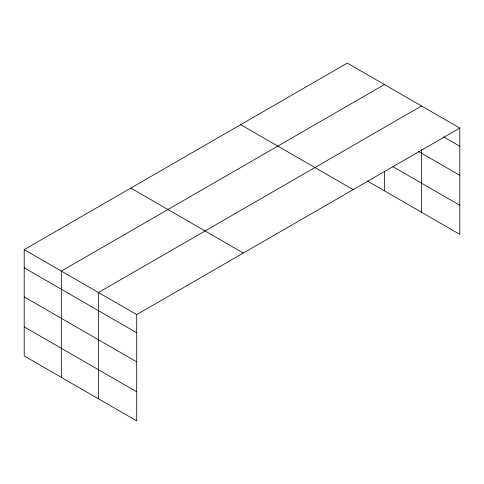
<?xml version="1.0" encoding="UTF-8"?>
<svg xmlns="http://www.w3.org/2000/svg" width="484" height="484" viewBox="0 0 484 484"><rect width="100%" height="100%" fill="white"/><g stroke="black" fill="none" stroke-linecap="round" stroke-linejoin="round"><path stroke-width="0.73" d="M459.8 128.066L347.288 63.108L24.2 249.641L24.2 355.934L136.712 420.892L136.712 314.6L459.8 128.066L459.8 234.359L367.483 181.058M384.417 84.549L61.329 271.082L61.329 377.369M421.546 105.984L98.458 292.517L98.458 398.804M443.592 136.881L459.8 146.235M418.291 151.353L459.8 175.317M392.887 166.641L459.8 205.276M240.669 124.666L353.181 189.625M130.819 188.088L243.331 253.047M24.2 249.641L136.712 314.6M24.2 267.809L136.712 332.768M24.2 296.892L136.712 361.851M24.2 326.851L136.712 391.81M421.546 149.502L421.546 212.27M384.417 171.451L384.417 190.835"/></g></svg>
